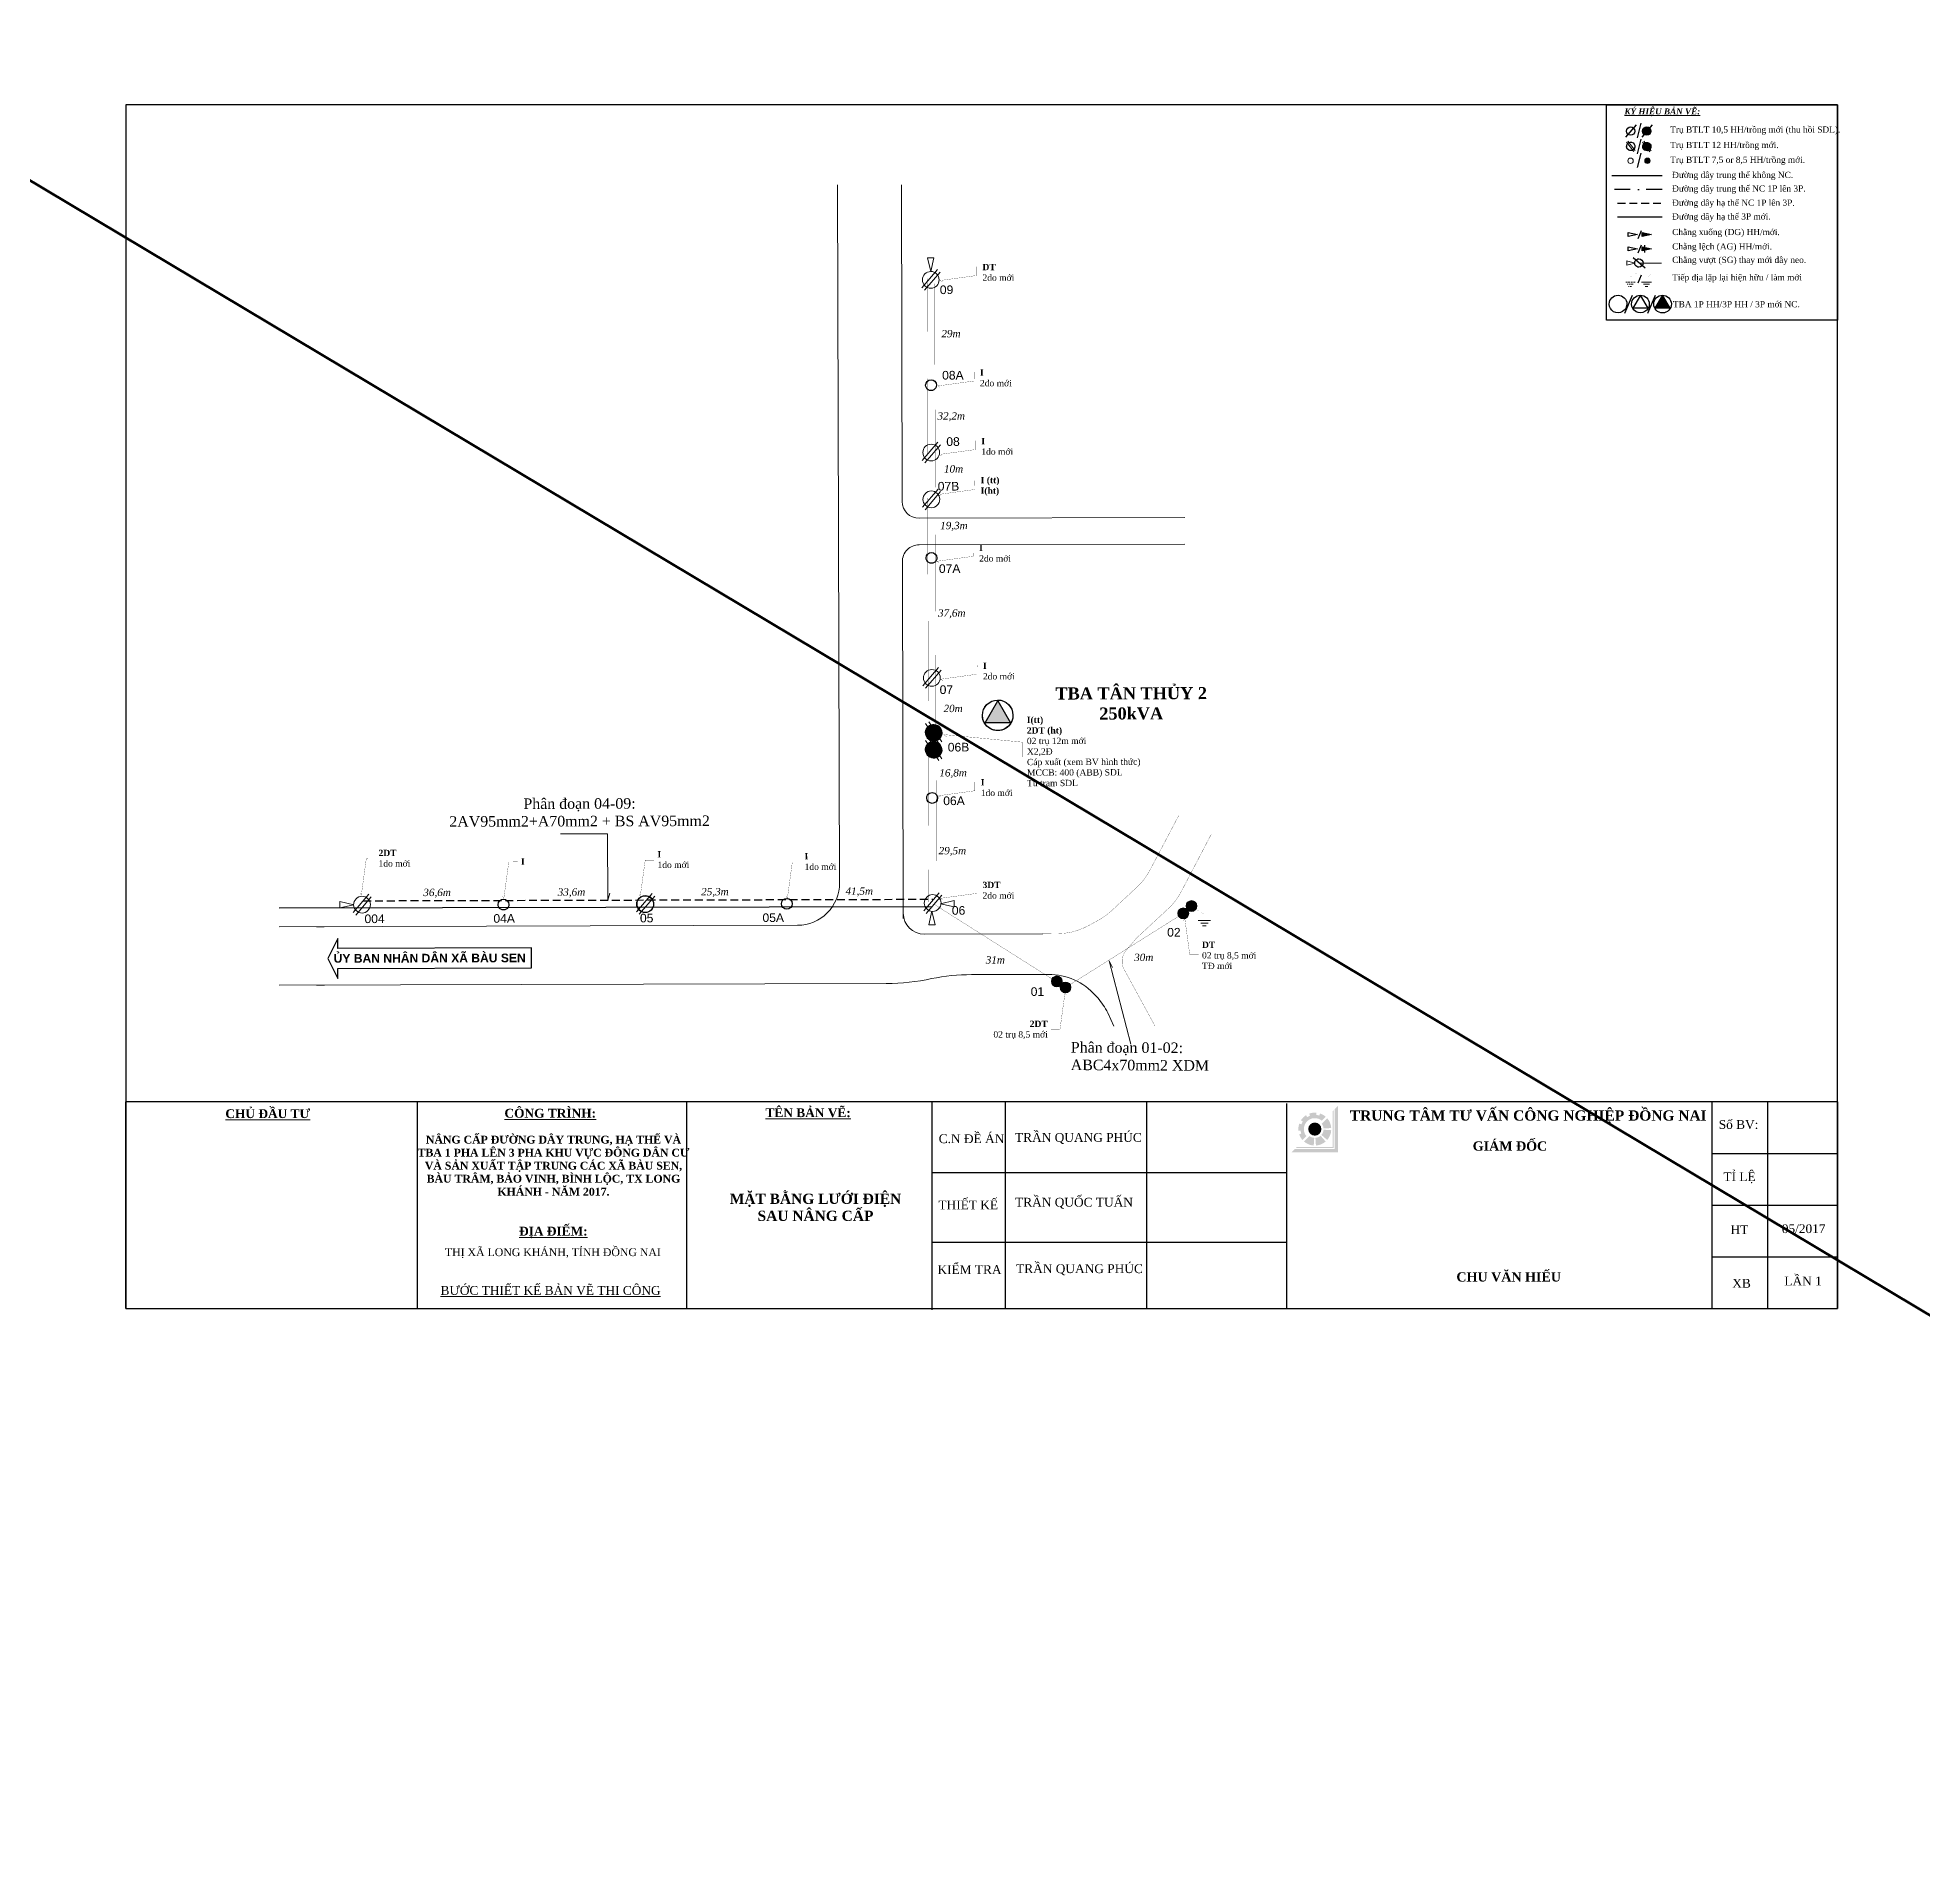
# Model space of a CAD drawing. Header units: metres. Extents: x 429925 to 893472, y 1245258 to 2552490.
# Drawn here: x 438959 to 439854, y 1259848 to 1260705 of the extents above; entities that cross this region are included whole.
import ezdxf

# ---------------------------------------------------------------- set-up
doc = ezdxf.new("R2010")
doc.units = ezdxf.units.M
doc.linetypes.add('DASHDOT', pattern=[1, 0.5, -0.25, 0, -0.25])
doc.linetypes.add('DASHED2', pattern=[0.375, 0.25, -0.125])
doc.layers.add('duong', color=2, linetype='Continuous', lineweight=15)
doc.layers.add('duong bao', color=3, linetype='Continuous', lineweight=13)
doc.layers.add('Khung ten', color=7, linetype='Continuous')
doc.layers.add('KHUNGBANVE', color=6, linetype='Continuous')
doc.styles.add('DAURAO', font='arial.ttf')
doc.styles.get("Standard").update_dxf_attribs({"font": 'arial.ttf'})
doc.styles.add('Unicode', font='times.ttf')
doc.linetypes.add('RAOKEM10', pattern='A,2.5,["x",DAURAO,S=0.75,R=0,X=0,Y=-0.252],2.5', length=5)

# ---------------------------------------------------------------- blocks, each defined once
blk = doc.blocks.new('A$C6542344A')
at = {"color": 9, "linetype": 'Continuous'}
for p, q in [((7.45, 9.82), (0, 1.2)), ((8.7, 8.62), (1.25, 0))]:
    blk.add_line(p, q, dxfattribs=at)
for points in [[(0.3, 4.92, -1), (8.24, 4.92, -1)], [(4.27, 0.95, -1), (4.27, 8.89, -1)]]:
    blk.add_lwpolyline(points, format="xyb", close=True, dxfattribs=at)
blk = doc.blocks.new('A$C16F73B65')
at = {"layer": 'duong bao', "lineweight": 50, "ltscale": 2}
blk.add_hatch(color=2, dxfattribs=at).paths.add_polyline_path([(0, 2.58, 1), (5.16, 2.58, 1)])
at = {"color": 4, "linetype": 'Continuous', "lineweight": 18}
blk.add_lwpolyline([(0, 2.58, -1), (5.16, 2.58, -1)], format="xyb", close=True, dxfattribs=at)
blk = doc.blocks.new('A$C45A47B40')
at = {"layer": 'duong bao', "color": 1, "lineweight": 20, "ltscale": 4}
for p, q in [((1.21, 2.48), (7.13, 2.48)), ((2.41, 1.31), (5.91, 1.31)), ((3.34, 0), (4.99, 0))]:
    blk.add_line(p, q, dxfattribs=at)
at = {"layer": 'duong bao', "color": 1, "lineweight": 20, "ltscale": 4, "const_width": 0.0325}
blk.add_lwpolyline([(0.01, 8.11), (4.17, 5.43), (4.17, 2.48)], dxfattribs=at)
blk = doc.blocks.new('A$C46BF4DDC')
at = {"color": 9, "linetype": 'Continuous'}
blk.add_line((9.9, 11.5), (0, 0), dxfattribs=at)
blk.add_lwpolyline([(0.9, 5.6, -1), (8.8, 5.6, -1)], format="xyb", close=True, dxfattribs=at)
blk = doc.blocks.new('A$C7B825D87')
at = {"layer": 'duong bao', "color": 1, "linetype": 'DASHED2', "lineweight": 20, "ltscale": 4}
for p, q in [((1.2, 2.5), (7.1, 2.5)), ((2.4, 1.3), (5.9, 1.3)), ((3.3, 0), (5, 0))]:
    blk.add_line(p, q, dxfattribs=at)
at = {"layer": 'duong bao', "color": 1, "linetype": 'DASHED2', "lineweight": 20, "ltscale": 4, "const_width": 0.0325}
blk.add_lwpolyline([(0, 8.1), (4.2, 5.4), (4.2, 2.5)], dxfattribs=at)

msp = doc.modelspace()

# ---------------------------------------------------------------- hatches: boundary and pattern name
at = {"layer": 'duong bao', "lineweight": 50, "ltscale": 2}
h = msp.add_hatch(color=256, dxfattribs=at)
h.paths.add_polyline_path([(439715.08, 1260651.16, -1), (439715.85, 1260655.05, -1)], flags=17)
h.paths.add_polyline_path([(439715.85, 1260655.05, 1), (439715.08, 1260651.16, 1)], flags=17)
h = msp.add_hatch(color=256, dxfattribs=at)
edge = h.paths.add_edge_path()
edge.add_ellipse((439723.07, 1260660.37), major_axis=(1.4, 1.4), ratio=1, start_angle=364.08942, end_angle=494.94231)
edge.add_ellipse((439723.07, 1260660.37), major_axis=(1.4, 1.4), ratio=1, start_angle=134.94231, end_angle=184.08942)
edge.add_line((439721.77, 1260658.87), (439724.37, 1260661.87))
edge = h.paths.add_edge_path()
edge.add_ellipse((439723.07, 1260660.37), major_axis=(1.4, 1.4), ratio=1, start_angle=184.08942, end_angle=314.94231)
edge.add_ellipse((439723.07, 1260660.37), major_axis=(1.4, 1.4), ratio=1, start_angle=314.94231, end_angle=364.08942)
edge.add_line((439724.37, 1260661.87), (439721.77, 1260658.87))
h = msp.add_hatch(color=256, dxfattribs=at)
edge = h.paths.add_edge_path()
edge.add_ellipse((439723.07, 1260653.05), major_axis=(1.4, 1.4), ratio=1, start_angle=364.08942, end_angle=494.94231)
edge.add_ellipse((439723.07, 1260653.05), major_axis=(1.4, 1.4), ratio=1, start_angle=134.94231, end_angle=184.08942)
edge.add_line((439721.77, 1260651.55), (439724.37, 1260654.55))
edge = h.paths.add_edge_path()
edge.add_ellipse((439723.07, 1260653.05), major_axis=(1.4, 1.4), ratio=1, start_angle=184.08942, end_angle=314.94231)
edge.add_ellipse((439723.07, 1260653.05), major_axis=(1.4, 1.4), ratio=1, start_angle=314.94231, end_angle=364.08942)
edge.add_line((439724.37, 1260654.55), (439721.77, 1260651.55))
h = msp.add_hatch(color=256, dxfattribs=at)
h.paths.add_polyline_path([(439722.68, 1260651.1, -1), (439723.45, 1260654.99, -1)], flags=17)
h.paths.add_polyline_path([(439723.45, 1260654.99, 1), (439722.68, 1260651.1, 1)], flags=17)
for points in [[(439723.45, 1260654.99, -1), (439722.68, 1260651.1, -1)], [(439725.31, 1260611.36), (439720.92, 1260612.3), (439720.92, 1260610.41)], [(439730.55, 1260582.22), (439727.09, 1260576.23), (439734.01, 1260576.23)], [(439414.89, 1260389.82), (439408.91, 1260379.46), (439420.87, 1260379.46)], [(439385.52, 1260378.53, -1), (439383.37, 1260370.89, -1)], [(439385.52, 1260370.46, -1), (439383.37, 1260362.81, -1)]]:
    msp.add_hatch(color=256, dxfattribs=at).paths.add_polyline_path(points)
h = msp.add_hatch(color=256, dxfattribs=at)
h.paths.add_polyline_path([(439725.31, 1260604.52), (439722.17, 1260605.2), (439722.17, 1260603.84)])
h.paths.add_polyline_path([(439722.17, 1260603.84), (439722.17, 1260605.2), (439720.92, 1260605.47), (439720.92, 1260603.57)])
at = {"layer": 'Khung ten'}
h = msp.add_hatch(color=160, dxfattribs=at)
h.paths.add_polyline_path([(439576.49, 1260197.56), (439574.93, 1260196), (439574.93, 1260177.02), (439555.94, 1260177.02), (439554.38, 1260175.45), (439576.49, 1260175.45)])
h.paths.add_polyline_path([(439574.41, 1260195.48), (439573.88, 1260194.96), (439573.88, 1260178.06), (439556.98, 1260178.06), (439556.46, 1260177.54), (439574.41, 1260177.54)], flags=17)
for color, points in [(160, [(439570.58, 1260192.39, 0.10032), (439567.88, 1260193.93), (439567.56, 1260192.94, 0.055263), (439566.1, 1260193.25), (439566.2, 1260194.29, 0.110865), (439562.8, 1260193.87), (439563.15, 1260192.89, 0.055263), (439561.81, 1260192.23), (439561.25, 1260193.11, 0.110865), (439558.83, 1260190.69), (439559.71, 1260190.13, 0.055263), (439559.05, 1260188.79), (439558.07, 1260189.14, 0.110865), (439557.65, 1260185.74), (439558.69, 1260185.85, 0.055263), (439559, 1260184.38), (439558.01, 1260184.06, 0.10032), (439559.55, 1260181.36), (439561.4, 1260183.21, -0.904534), (439568.73, 1260190.54)]), (1, [(439568.56, 1260186.51, 1), (439562.31, 1260186.51, 1)])]:
    msp.add_hatch(color=color, dxfattribs=at).paths.add_polyline_path(points)
h = msp.add_hatch(color=104, dxfattribs=at)
h.paths.add_polyline_path([(439571.32, 1260191.66), (439568.73, 1260189.06, -0.149436), (439569.59, 1260186.79), (439573.23, 1260187.03, 0.16445)])
h.paths.add_polyline_path([(439573.23, 1260185.99), (439569.59, 1260186.23, -0.16445), (439568.57, 1260183.76), (439571.32, 1260181.36, 0.16445)])
h.paths.add_polyline_path([(439570.58, 1260180.62), (439568.18, 1260183.37, -0.16445), (439565.71, 1260182.35), (439565.96, 1260178.71, 0.16445)])
h.paths.add_polyline_path([(439564.91, 1260178.71), (439565.16, 1260182.35, -0.149436), (439562.88, 1260183.21), (439560.29, 1260180.62, 0.16445)])

# ---------------------------------------------------------------- linework, layer by layer
at = {"color": 7, "linetype": 'Continuous'}
for p, q in [((439720.17, 1260664.08), (439718.54, 1260657.2)), ((439720.17, 1260656.53), (439718.54, 1260649.65)), ((439720.17, 1260649.96), (439718.54, 1260643.08)), ((439719.03, 1260609.46), (439720.62, 1260613.25)), ((439719.03, 1260602.62), (439720.62, 1260606.42)), ((439722.17, 1260602.81), (439722.17, 1260606.23)), ((439722.17, 1260602.81), (439722.17, 1260606.23)), ((439719.03, 1260588.26), (439720.62, 1260592.06)), ((439712.63, 1260573.86), (439716.27, 1260582.56)), ((439723.63, 1260573.86), (439727.27, 1260582.56))]:
    msp.add_line(p, q, dxfattribs=at)
at = {"color": 1, "lineweight": 30, "ltscale": 15}
for p, q in [((439730.34, 1260639.11), (439706.51, 1260639.11)), ((439073.71, 1260291.5), (439383.94, 1260292.29))]:
    msp.add_line(p, q, dxfattribs=at)
at = {"color": 4, "linetype": 'Continuous', "lineweight": 18}
for p, q in [((439339.76, 1260303.33), (439338.86, 1260634.82)), ((439369.5, 1260484.53), (439369.1, 1260634.82)), ((439377.53, 1260476.55), (439503.67, 1260476.89)), ((439377.56, 1260463.97), (439503.71, 1260464.31)), ((439370.04, 1260286.5), (439369.58, 1260455.95)), ((439229.59, 1260326.76), (439207.29, 1260326.7)), ((439319.81, 1260283.28), (439073.66, 1260282.62)), ((439091.35, 1260282.61), (439095.09, 1260282.62)), ((439436.33, 1260279.22), (439380.06, 1260279.07)), ((439361.95, 1260255.61), (439073.73, 1260254.84)), ((439091.35, 1260254.83), (439095.17, 1260254.84)), ((439402.49, 1260259.86), (439437.19, 1260259.95)), ((439437.19, 1260259.95), (439438.9, 1260259.96)), ((439461.34, 1260249.96), (439462.37, 1260248.81)), ((439467.08, 1260241.73), (439470.07, 1260235.46))]:
    msp.add_line(p, q, dxfattribs=at)
at = {"color": 1, "linetype": 'DASHDOT', "lineweight": 30, "ltscale": 15}
msp.add_line((439730.34, 1260632.65), (439706.51, 1260632.65), dxfattribs=at)
at = {"color": 5, "linetype": 'DASHED2', "lineweight": 30, "ltscale": 15}
for p, q in [((439709.17, 1260626.14), (439730.37, 1260626.14)), ((439113.57, 1260294.94), (439383.98, 1260295.67))]:
    msp.add_line(p, q, dxfattribs=at)
at = {"color": 9, "linetype": 'Continuous'}
for p, q in [((439101.46, 1260277.08), (439096.72, 1260267.54)), ((439101.47, 1260272.32), (439101.46, 1260277.08)), ((439193.54, 1260272.56), (439101.47, 1260272.32)), ((439096.72, 1260267.54), (439101.51, 1260258.03)), ((439101.49, 1260262.79), (439193.57, 1260263.04)), ((439101.51, 1260258.03), (439101.49, 1260262.79))]:
    msp.add_line(p, q, dxfattribs=at)
for points in [[(439000.89, 1260101.28), (439813.69, 1260101.28), (439813.69, 1260672.78), (439000.89, 1260672.78)], [(439193.54, 1260272.56), (439101.47, 1260272.32), (439101.46, 1260277.08), (439096.72, 1260267.54), (439101.51, 1260258.03), (439101.49, 1260262.79), (439193.57, 1260263.04)]]:
    msp.add_lwpolyline(points, close=True, dxfattribs=at)
at = {"color": 7, "linetype": 'Continuous'}
for points in [[(439703.98, 1260672.78), (439813.69, 1260672.78), (439813.69, 1260570.63), (439703.98, 1260570.63)], [(439714.27, 1260612.3), (439718.66, 1260611.36), (439714.27, 1260610.41)], [(439720.92, 1260612.3), (439725.31, 1260611.36), (439720.92, 1260610.41)], [(439720.92, 1260612.3), (439725.31, 1260611.36), (439720.92, 1260610.41)], [(439714.27, 1260605.47), (439718.66, 1260604.52), (439714.27, 1260603.57)], [(439720.92, 1260605.47), (439725.31, 1260604.52), (439720.92, 1260603.57)], [(439720.92, 1260605.47), (439725.31, 1260604.52), (439720.92, 1260603.57)], [(439716.62, 1260576.23), (439720.08, 1260582.22), (439723.54, 1260576.23)], [(439727.09, 1260576.23), (439730.55, 1260582.22), (439734.01, 1260576.23)], [(439727.09, 1260576.23), (439730.55, 1260582.22), (439734.01, 1260576.23)], [(439727.09, 1260576.23), (439730.55, 1260582.22), (439734.01, 1260576.23)], [(439408.91, 1260379.46), (439414.89, 1260389.82), (439420.87, 1260379.46)], [(439408.91, 1260379.46), (439414.89, 1260389.82), (439420.87, 1260379.46)], [(439408.91, 1260379.46), (439414.89, 1260389.82), (439420.87, 1260379.46)]]:
    msp.add_lwpolyline(points, close=True, dxfattribs=at)
at = {"color": 9, "linetype": 'Continuous'}
for points in [[(439715.08, 1260651.16, -1), (439715.85, 1260655.05, -1)], [(439717.41, 1260652.72, -1), (439713.52, 1260653.49, -1)], [(439722.68, 1260651.1, -1), (439723.45, 1260654.99, -1)], [(439725.01, 1260652.66, -1), (439721.12, 1260653.43, -1)], [(439385.78, 1260539.76, -1), (439380.62, 1260539.74, -1)], [(439386, 1260457.76, -1), (439380.84, 1260457.74, -1)], [(439386.31, 1260343.76, -1), (439381.15, 1260343.74, -1)], [(439251.43, 1260293.34, -1), (439243.49, 1260293.31, -1)], [(439182.77, 1260293.15, -1), (439177.61, 1260293.14, -1)], [(439317.31, 1260293.51, -1), (439312.15, 1260293.5, -1)]]:
    msp.add_lwpolyline(points, format="xyb", close=True, dxfattribs=at)
at = {"color": 4, "linetype": 'Continuous', "lineweight": 18}
msp.add_lwpolyline([(439714.06, 1260646.28, -1), (439716.64, 1260646.28, -1)], format="xyb", close=True, dxfattribs=at)
for points in [[(439383.06, 1260593.72), (439381.54, 1260600.22), (439384.53, 1260600.23), (439383.06, 1260593.72)], [(439229.68, 1260295.25), (439230.7, 1260298.56), (439229.68, 1260295.25), (439229.59, 1260326.76)], [(439109.06, 1260293.07), (439102.54, 1260294.55), (439102.55, 1260291.56), (439109.06, 1260293.07)], [(439383.64, 1260289.99), (439382.16, 1260283.47), (439385.15, 1260283.48), (439383.64, 1260289.99)], [(439387.63, 1260293.53), (439394.14, 1260292.05), (439394.13, 1260295.04), (439387.63, 1260293.53)], [(439467.77, 1260266.34), (439469.29, 1260263.19), (439467.77, 1260266.34), (439478.09, 1260226.88)]]:
    msp.add_lwpolyline(points, dxfattribs=at)
msp.add_lwpolyline([(439717.35, 1260597.75), (439713.63, 1260596.76), (439713.63, 1260598.75)], close=True, dxfattribs=at)
at = {"color": 1, "lineweight": 30, "ltscale": 15, "const_width": 0.1}
msp.add_lwpolyline([(439382.15, 1260294.28), (439382.01, 1260344.28), (439381.86, 1260401.28), (439381.71, 1260458.28), (439381.57, 1260508.28), (439381.48, 1260540.28), (439381.35, 1260590.28)], dxfattribs=at)
at = {"color": 5, "linetype": 'DASHED2', "lineweight": 30, "ltscale": 15, "const_width": 0.1}
msp.add_lwpolyline([(439385.74, 1260294.09), (439385.61, 1260344.09), (439385.46, 1260401.09), (439385.3, 1260458.09), (439385.17, 1260508.09), (439385.08, 1260540.09), (439384.95, 1260590.09)], dxfattribs=at)
at = {"color": 7, "linetype": 'Continuous'}
for points in [[(439705.22, 1260578.26, -1), (439713.61, 1260578.29, -1)], [(439715.87, 1260578.26, -1), (439724.26, 1260578.29, -1)], [(439726.34, 1260578.26, -1), (439734.73, 1260578.29, -1)], [(439726.34, 1260578.26, -1), (439734.73, 1260578.29, -1)], [(439726.34, 1260578.26, -1), (439734.73, 1260578.29, -1)], [(439422.11, 1260383.04, -1), (439407.61, 1260382.95, -1)], [(439407.61, 1260382.97, -1), (439422.11, 1260383.02, -1)], [(439407.61, 1260382.97, -1), (439422.11, 1260383.02, -1)]]:
    msp.add_lwpolyline(points, format="xyb", close=True, dxfattribs=at)
at = {"color": 4, "linetype": 'Continuous', "lineweight": 18, "const_width": 0.1}
for points in [[(439436.33, 1260279.22), (439443.83, 1260279.34, 0.120614), (439457.63, 1260282.95), (439462.63, 1260285.66, 0.063061), (439468.76, 1260290.06), (439480.97, 1260301.39, 0.085326), (439487.14, 1260309.46), (439500.83, 1260335.42)], [(439489.55, 1260235.46), (439474.88, 1260262.35, -0.310279), (439475.81, 1260271.36), (439480.82, 1260277.26), (439495.82, 1260291.17, 0.085326), (439501.99, 1260299.25), (439516.26, 1260326.51)]]:
    msp.add_lwpolyline(points, format="xyb", dxfattribs=at)
at = {"color": 4, "linetype": 'Continuous', "lineweight": 18}
for centre, radius, start, end in [((439377.5, 1260484.55), 8, 180.15441, 270.15441), ((439377.58, 1260455.97), 8, 90.15441, 180.15441), ((439319.76, 1260303.28), 20, 270.15441, 0.15441), ((439380.03, 1260289.07), 10, 180.15441, 270.15441), ((439361.55, 1260358.24), 102.63, 270.22459, 282.34806), ((439402.76, 1260159.86), 100, 90.15441, 101.10714), ((439438.98, 1260229.96), 30, 41.80716, 90.15441), ((439440, 1260228.81), 30, 25.50628, 41.80716)]:
    msp.add_arc(centre, radius, start, end, dxfattribs=at)
at = {"layer": 'duong bao', "lineweight": 50, "ltscale": 2}
msp.add_line((433711.33, 1263768.71), (448885.03, 1254706.74), dxfattribs=at)
at = {"layer": 'duong bao', "color": 6, "linetype": 'RAOKEM10', "lineweight": 30, "ltscale": 2}
msp.add_line((439709.17, 1260619.64), (439730.37, 1260619.64), dxfattribs=at)
at = {"layer": 'duong bao', "lineweight": 18, "ltscale": 2}
msp.add_line((439729.99, 1260597.7), (439719.4, 1260597.7), dxfattribs=at)
at = {"layer": 'duong bao', "color": 4, "lineweight": 15, "ltscale": 2, "const_width": 0.1}
for points in [[(439388.61, 1260588.76), (439387.58, 1260589.45), (439404.82, 1260591.81), (439404.83, 1260596.02)], [(439387.42, 1260538.68), (439386.39, 1260539.36), (439403.63, 1260541.72), (439403.64, 1260545.94)], [(439388.06, 1260506.14), (439387.04, 1260506.82), (439404.27, 1260509.18), (439404.29, 1260513.4)], [(439387.73, 1260487.15), (439386.71, 1260487.84), (439403.94, 1260490.2), (439403.96, 1260494.41)], [(439387.04, 1260455.44), (439386.02, 1260456.13), (439403.25, 1260458.49), (439403.27, 1260462.7)], [(439388.83, 1260399.45), (439387.81, 1260400.14), (439405.04, 1260402.5), (439405.06, 1260406.71)], [(439390.7, 1260372.65), (439389.31, 1260373.85), (439426.43, 1260370.25), (439426.54, 1260362.05)], [(439387.79, 1260344.13), (439386.77, 1260344.81), (439404, 1260347.17), (439404.02, 1260351.39)], [(439112.01, 1260298.68), (439112.69, 1260297.66), (439115.05, 1260314.89), (439119.27, 1260314.91)], [(439179.68, 1260297.15), (439180.36, 1260296.13), (439182.72, 1260313.36), (439186.94, 1260313.38)], [(439244.45, 1260298.03), (439245.13, 1260297.01), (439247.49, 1260314.24), (439251.71, 1260314.26)], [(439314.31, 1260297.12), (439314.99, 1260296.1), (439317.35, 1260313.33), (439321.57, 1260313.35)], [(439388.63, 1260295.4), (439387.61, 1260296.08), (439404.84, 1260298.44), (439404.86, 1260302.66)], [(439503.02, 1260285.46), (439503.7, 1260286.48), (439506.06, 1260269.25), (439510.28, 1260269.23)], [(439447.47, 1260250.07), (439446.79, 1260251.09), (439444.43, 1260233.86), (439440.21, 1260233.84)]]:
    msp.add_lwpolyline(points, dxfattribs=at)
at = {"layer": 'duong bao', "color": 6, "linetype": 'RAOKEM10', "lineweight": 30, "ltscale": 2, "const_width": 0.1}
msp.add_lwpolyline([(439384.67, 1260293.26), (439447.07, 1260253.78), (439502.97, 1260288.95)], dxfattribs=at)
at = {"layer": 'KHUNGBANVE', "color": 2}
for p, q in [((439000.89, 1260101.28), (439000.89, 1260199.44)), ((439813.69, 1260199.44), (439000.89, 1260199.44)), ((439139.38, 1260101.72), (439139.38, 1260199.58)), ((439267.23, 1260101.28), (439267.23, 1260199.44)), ((439383.68, 1260100.76), (439383.68, 1260199.44)), ((439418.58, 1260100.98), (439418.58, 1260199.44)), ((439485.66, 1260101.28), (439485.66, 1260199.14)), ((439552.12, 1260101.28), (439552.12, 1260198.62)), ((439754.05, 1260101.06), (439754.05, 1260199.44)), ((439780.56, 1260101.06), (439780.56, 1260199.44)), ((439813.69, 1260199.44), (439813.69, 1260101.28)), ((439813.69, 1260174.84), (439754.05, 1260174.84)), ((439552.12, 1260165.8), (439383.68, 1260165.8)), ((439813.69, 1260150.25), (439754.05, 1260150.25)), ((439552.12, 1260132.73), (439383.68, 1260132.73)), ((439813.69, 1260125.65), (439754.05, 1260125.65)), ((439000.89, 1260101.28), (439813.69, 1260101.28))]:
    msp.add_line(p, q, dxfattribs=at)

# ---------------------------------------------------------------- block references
at = {"color": 4, "linetype": 'Continuous', "lineweight": 18, "yscale": 0.5, "zscale": 0.5}
for p, xscale, rotation in [((439712.99, 1260657.57), 0.5000000000041764, 359.9423113320694), ((439720.64, 1260657.57), 0.5000000000041764, 359.9423113320694), ((439716.53, 1260600.18), 0.5000000000211088, 269.9863334116617)]:
    msp.add_blockref('A$C46BF4DDC', p, dxfattribs=dict(at, xscale=xscale, rotation=rotation))
at = {"layer": 'duong bao', "lineweight": 50, "ltscale": 2, "xscale": 0.4999999999677948, "yscale": 0.5, "zscale": 0.5, "rotation": 78.73382310779768}
for p in [(439717.46, 1260650.53), (439725.06, 1260650.47)]:
    msp.add_blockref('A$C6542344A', p, dxfattribs=at)
at = {"layer": 'duong bao', "lineweight": 50, "ltscale": 2}
for name, p, xscale, yscale, zscale in [('A$C16F73B65', (439722.09, 1260644.99), 0.5, 0.5, 0.5), ('A$C7B825D87', (439718.44, 1260586.61), -0.8000000000029104, 0.7999999999883585, 0.8), ('A$C45A47B40', (439726.21, 1260586.63), -0.8000000000029104, 0.7999999999883585, 0.8)]:
    msp.add_blockref(name, p, dxfattribs=dict(at, xscale=xscale, yscale=yscale, zscale=zscale))
for p, rotation in [((439378.81, 1260584.82), 0.1544108871282421), ((439379.03, 1260502.82), 0.1544108871282421), ((439379.09, 1260480.6), 0.1544108871282421), ((439379.32, 1260395.82), 0.1544108871282421), ((439388.03, 1260369.26), 74.28804284751097), ((439388.03, 1260361.19), 74.28804284751097), ((439108.76, 1260288.15), 0.1544108871282421), ((439243.3, 1260288.51), 0.1544108871282421), ((439379.71, 1260288.93), 0.1544108871282421)]:
    msp.add_blockref('A$C6542344A', p, dxfattribs=dict(at, rotation=rotation))
for name, p in [('A$C16F73B65', (439500.39, 1260286.37)), ('A$C16F73B65', (439504.28, 1260289.84)), ('A$C45A47B40', (439508.84, 1260283.03)), ('A$C16F73B65', (439440.34, 1260254.06)), ('A$C16F73B65', (439444.49, 1260251.2))]:
    msp.add_blockref(name, p, dxfattribs=at)

# ---------------------------------------------------------------- texts
at = {"color": 4, "linetype": 'Continuous', "lineweight": 18, "insert": (439730.44, 1260669.31), "char_height": 2.867, "width": 49.2057, "attachment_point": 5}
msp.add_mtext('\\C7;\\fTimes New Roman|b1|i1|;\\H2.8669647164643;\\LKÝ HIỆU BẢN VẼ\\l\\L:\\l', dxfattribs=at)
at = {"char_height": 2.9352, "attachment_point": 4}
for s, insert, width in [('{\\fTimes New Roman|b0|i0|c0|p18;\\C7;Trụ BTLT 10,5 HH/trồng mới (thu hồi SDL).}', (439734.18, 1260660.65), 78.7288), ('{\\fTimes New Roman|b0|i0|c0|p18;\\C7;Trụ BTLT 12 HH/trồng mới.}', (439734.18, 1260653.32), 78.7288), ('{\\fTimes New Roman|b0|i0|c0|p18;\\C7;Trụ BTLT 7,5 or 8,5 HH/trồng mới.}', (439734.18, 1260646.29), 78.7288), ('{\\fTimes New Roman|b0|i0|c0|p18;\\H1x;\\C7;Đường dây trung thế không NC.}', (439735.11, 1260639.11), 60.7348), ('{\\fTimes New Roman|b0|i0|c0|p18;\\C7;Đường dây trung thế NC 1P lên 3P.}', (439735.11, 1260632.65), 65.0554), ('{\\fTimes New Roman|b0|i0|c0|p18;\\C7;Đường dây hạ thế NC 1P lên 3P.}', (439735.11, 1260625.89), 69.8685), ('{\\fTimes New Roman|b0|i0|c0|p18;\\C7;Đường dây hạ thế 3P mới.}', (439735.11, 1260619.39), 69.8685), ('{\\fTimes New Roman|b0|i0|c0|p18;\\C7;Chằng xuống (DG) HH/mới.}', (439735.11, 1260611.99), 67.094), ('{\\fTimes New Roman|b0|i0|c0|p18;\\C7;Chằng lệch (AG) HH/mới.}', (439735.11, 1260605.15), 67.094), ('{\\fTimes New Roman|b0|i0|c0|p18;\\C7;Chằng vượt (SG) thay mới dây neo.}', (439735.11, 1260598.78), 67.094), ('{\\fTimes New Roman|b0|i0|c0|p18;\\C7;Tiếp địa lặp lại hiện hữu / làm mới}', (439735.09, 1260590.48), 67.094), ('{\\fTimes New Roman|b0|i0|c0|p18;\\C7;TBA 1P HH/3P HH / 3P mới NC.}', (439735.48, 1260578.18), 74)]:
    msp.add_mtext(s, dxfattribs=dict(at, insert=insert, width=width))
at = {"color": 4, "linetype": 'Continuous', "lineweight": 18}
for s, insert, char_height, width, attachment_point, rotation in [('{\\fTimes New Roman|b1|i0|c0|p18;\\C7;DT\\P\\fTimes New Roman|b0|i0|c0|p18;2do mới}', (439407.62, 1260593.31), 3, 24.4669, 4, 359.90031), ('{\\fTimes New Roman|b0|i1|c0|p18;\\C7;29m}', (439392.68, 1260564.2), 3.5, 22.4014, 5, 0.15441), ('{\\fTimes New Roman|b1|i0|c0|p18;\\C7;I\\P\\fTimes New Roman|b0|i0|c0|p18;2do mới}', (439406.43, 1260543.22), 3, 24.4669, 4, 359.90031), ('{\\fTimes New Roman|b0|i1|c0|p18;\\C7;32,2m}', (439392.79, 1260524.75), 3.5, 22.4014, 5, 0.15441), ('{\\fTimes New Roman|b1|i0|c0|p18;\\C7;I\\P\\fTimes New Roman|b0|i0|c0|p18;1do mới}', (439407.08, 1260510.68), 3, 24.4669, 4, 359.90031), ('{\\fTimes New Roman|b0|i1|c0|p18;\\C7;10m}', (439393.9, 1260499.98), 3.5, 22.4014, 5, 0.15441), ('{\\fTimes New Roman|b1|i0|c0|p18;\\C7;I (tt)\\PI(ht)}', (439406.75, 1260491.7), 3, 24.4669, 4, 359.90031), ('{\\fTimes New Roman|b0|i1|c0|p18;\\C7;19,3m}', (439394.07, 1260472.7), 3.5, 22.4014, 5, 0.15441), ('{\\fTimes New Roman|b1|i0|c0|p18;\\C7;I\\P\\fTimes New Roman|b0|i0|c0|p18;2do mới}', (439406.06, 1260459.99), 3, 24.4669, 4, 359.90031), ('{\\fTimes New Roman|b0|i1|c0|p18;\\C7;37,6m}', (439393.04, 1260431.16), 3.5, 22.4014, 5, 0.15441), ('{\\fTimes New Roman|b1|i0|c0|p18;\\C7;I\\P\\fTimes New Roman|b0|i0|c0|p18;2do mới}', (439407.85, 1260404), 3, 24.4669, 4, 359.90031), ('{\\fTimes New Roman|b0|i1|c0|p18;\\C7;20m}', (439393.67, 1260386.22), 3.5, 22.4014, 5, 0.15441), ('{\\fTimes New Roman|b1|i0|c0|p18;\\C7;I(tt)\\P2DT (ht)\\P\\fTimes New Roman|b0|i0|c0|p18;02 trụ 12m mới\\PX2,2Đ\\PCáp xuất (xem BV hình thức)\\PMCCB: 400 (ABB) SDL\\PTủ trạm SDL}', (439428.73, 1260365.43), 3, 71.5508, 4, 0.17667), ('{\\fTimes New Roman|b0|i1|c0|p18;\\C7;16,8m}', (439393.67, 1260355.3), 3.5, 22.4014, 5, 0.15441), ('{\\fTimes New Roman|b1|i0|c0|p18;\\C7;I\\P\\fTimes New Roman|b0|i0|c0|p18;1do mới}', (439406.81, 1260348.67), 3, 24.4669, 4, 359.90031), ('{\\fTimes New Roman|b1|i0|c0|p18;\\C7;2DT\\P\\fTimes New Roman|b0|i0|c0|p18;1do mới}', (439120.85, 1260315.13), 3, 24.4669, 4, 0.09969), ('{\\fTimes New Roman|b1|i0|c0|p18;\\C7;I}', (439188.52, 1260313.59), 3, 24.4669, 4, 0.09969), ('{\\fTimes New Roman|b1|i0|c0|p18;\\C7;I\\P\\fTimes New Roman|b0|i0|c0|p18;1do mới}', (439253.29, 1260314.48), 3, 24.4669, 4, 0.09969), ('{\\fTimes New Roman|b1|i0|c0|p18;\\C7;I\\P\\fTimes New Roman|b0|i0|c0|p18;1do mới}', (439323.16, 1260313.56), 3, 24.4669, 4, 0.09969), ('{\\fTimes New Roman|b0|i1|c0|p18;\\C7;29,5m}', (439393.34, 1260318.33), 3.5, 22.4014, 5, 0.15441), ('{\\fTimes New Roman|b0|i1|c0|p18;\\C7;36,6m}', (439148.67, 1260298.51), 3.5, 22.4014, 5, 0.15441), ('{\\fTimes New Roman|b0|i1|c0|p18;\\C7;33,6m}', (439212.48, 1260298.68), 3.5, 22.4014, 5, 0.15441), ('{\\fTimes New Roman|b0|i1|c0|p18;\\C7;25,3m}', (439280.58, 1260298.86), 3.5, 22.4014, 5, 0.15441), ('{\\fTimes New Roman|b0|i1|c0|p18;\\C7;41,5m}', (439349.11, 1260299.11), 3.5, 22.4014, 5, 0.15441), ('{\\fTimes New Roman|b1|i0|c0|p18;\\C7;3DT\\P\\fTimes New Roman|b0|i0|c0|p18;2do mới}', (439407.65, 1260299.94), 3, 24.4669, 4, 359.90031), ('{\\fTimes New Roman|b0|i1|c0|p18;\\C7;30m}', (439484.2, 1260268.04), 3.5, 22.4014, 5, 0.15441), ('{\\fTimes New Roman|b1|i0|c0|p18;\\C7;DT\\P\\fTimes New Roman|b0|i0|c0|p18;02 trụ 8,5 mới\\PTĐ mới}', (439511.86, 1260269.01), 3, 28.6384, 4, 359.90031), ('{\\fTimes New Roman|b0|i1|c0|p18;\\C7;31m}', (439413.73, 1260266.86), 3.5, 22.4014, 5, 0.15441), ('{\\fTimes New Roman|b1|i0|c0|p18;\\C7;2DT\\P\\fTimes New Roman|b0|i0|c0|p18;02 trụ 8,5 mới}', (439438.63, 1260233.63), 3, 28.6622, 6, 0.09969), ('{\\fTimes New Roman|b0|i0|c0|p18;\\C7;Phân đoạn 01-02:\\PABC4x70mm2 XDM}', (439449.56, 1260221.17), 5, 150.7075, 4, 359.72198)]:
    msp.add_mtext(s, dxfattribs=dict(at, insert=insert, char_height=char_height, width=width, attachment_point=attachment_point, rotation=rotation))
at = {"attachment_point": 5, "rotation": 0.15441}
for s, insert, char_height, width in [('{\\fArial Unicode MS|b0|i0|c238|p34;\\C7;0\\fArial Unicode MS|b0|i0|c0|p34;9}', (439390.58, 1260585.03), 4.1093, 12.7), ('{\\fArial Unicode MS|b0|i0|c238|p34;\\C7;0\\fArial Unicode MS|b0|i0|c0|p34;8A}', (439393.57, 1260544.45), 4.1093, 12.7), ('{\\fArial Unicode MS|b0|i0|c238|p34;\\C7;0\\fArial Unicode MS|b0|i0|c0|p34;8}', (439393.65, 1260512.94), 4.1093, 12.7), ('{\\fArial Unicode MS|b0|i0|c238|p34;\\C7;0\\fArial Unicode MS|b0|i0|c0|p34;7B}', (439391.49, 1260491.74), 4.1093, 12.7), ('{\\fArial Unicode MS|b0|i0|c238|p34;\\C7;0\\fArial Unicode MS|b0|i0|c0|p34;7A}', (439392.05, 1260452.62), 4.1093, 12.7), ('{\\fArial Unicode MS|b0|i0|c238|p34;\\C7;0\\fArial Unicode MS|b0|i0|c0|p34;7}', (439390.49, 1260395.15), 4.1093, 12.7), ('{\\fTimes New Roman|b1|i0|c0|p18;\\C7;TBA TÂN THỦY 2 250kVA}', (439478.25, 1260388.59), 5.7341, 87), ('{\\fArial Unicode MS|b0|i0|c238|p34;\\C7;0\\fArial Unicode MS|b0|i0|c0|p34;6B}', (439396.25, 1260367.84), 4.1093, 12.7), ('{\\fTimes New Roman|b0|i0|c0|p18;\\C7;Phân đoạn 04-09:\\P2AV95mm2+A70mm2 + BS AV95mm2}', (439216.31, 1260336.87), 5, 138.1602), ('{\\fArial Unicode MS|b0|i0|c238|p34;\\C7;0\\fArial Unicode MS|b0|i0|c0|p34;6A}', (439394.11, 1260342.39), 4.1093, 12.7), ('{\\fArial Unicode MS|b0|i0|c0|p34;\\C7;0\\fArial Unicode MS|b0|i0|c238|p34;04}', (439118.98, 1260286.37), 4.1093, 12.7), ('{\\fArial Unicode MS|b0|i0|c238|p34;\\C7;04\\fArial Unicode MS|b0|i0|c0|p34;A}', (439180.51, 1260286.53), 4.1093, 12.7), ('{\\fArial Unicode MS|b0|i0|c238|p34;\\C7;0\\fArial Unicode MS|b0|i0|c0|p34;5}', (439248.18, 1260286.71), 4.1093, 12.7), ('{\\fArial Unicode MS|b0|i0|c238|p34;\\C7;0\\fArial Unicode MS|b0|i0|c0|p34;5A}', (439308.28, 1260286.88), 4.1093, 12.7), ('{\\fArial Unicode MS|b0|i0|c238|p34;\\C7;0\\fArial Unicode MS|b0|i0|c0|p34;6}', (439396.28, 1260290.33), 4.1093, 12.7), ('{\\fArial Unicode MS|b0|i0|c238|p34;\\C7;0\\fArial Unicode MS|b0|i0|c0|p34;2}', (439498.52, 1260279.94), 4.1093, 12.7), ('\\C7;\\fArial Unicode MS|b1|i0|;\\H4.1092942200601;ỦY BAN NHÂN DÂN XÃ BÀU SEN', (439145.14, 1260267.67), 4.1093, 96.8375), ('{\\fArial Unicode MS|b0|i0|c238|p34;\\C7;0\\fArial Unicode MS|b0|i0|c0|p34;1}', (439433.72, 1260251.78), 4.1093, 12.7)]:
    msp.add_mtext(s, dxfattribs=dict(at, insert=insert, char_height=char_height, width=width))
at = {"layer": 'duong', "attachment_point": 2, "style": 'Unicode'}
for s, insert, char_height, width in [('{\\fTimes New Roman|b1|i0|c0|p18;\\LCHỦ ĐẦU TƯ}', (439068.25, 1260195.95), 4.1939, 338.0455), ('{\\fTimes New Roman|b1|i0|c0|p18;\\LCÔNG TRÌNH:}', (439202.39, 1260196.15), 4.1939, 338.0455), ('{\\fTimes New Roman|b1|i0|c0|p18;\\LTÊN BẢN VẼ:}', (439324.85, 1260196.39), 4.1939, 338.0455), ('{\\fTimes New Roman|b1|i0|c0|p18;TRUNG TÂM TƯ VẤN CÔNG NGHIỆP ĐỒNG NAI}', (439666.76, 1260195.41), 4.8561, 338.0455), ('Số BV:', (439766.64, 1260190.81), 4.194, 338.0455), ('{\\fTimes New Roman|b1|i0|c0|p18;NÂNG CẤ\\fTimes New Roman|b1|i0|c163|p18;P ĐƯ\\fTimes New Roman|b1|i0|c0|p18;ỜNG DÂY TRUNG, HẠ THẾ VÀ TBA 1 PHA LÊN 3 PHA KHU VỰ\\fTimes New Roman|b1|i0|c163|p18;C ĐÔNG DÂN CƯ VÀ S\\fTimes New Roman|b1|i0|c0|p18;ẢN XUẤT TẬP TRUNG CÁC XÃ BÀU SEN, BÀU TRÂM, BẢO VINH, BÌNH LỘ\\fTimes New Roman|b1|i0|c163|p18;C, TX LONG KHÁNH - NĂM \\fTimes New Roman|b1|i0|c0|p18;2017.}', (439203.93, 1260183.37), 3.70861, 130.2593), ('C.N ĐỀ ÁN', (439402.42, 1260184.05), 4.194, 338.0455), ('TRẦN QUANG PHÚC', (439453.18, 1260184.65), 4.1939, 338.0455), ('{\\fTimes New Roman|b1|i0|c0|p18;GIÁM ĐỐC}', (439658.09, 1260180.68), 4.4146, 338.0455), ('TỈ LỆ', (439767.11, 1260166.02), 4.194, 338.0455), ('{\\fTimes New Roman|b1|i0|c163|p18;MẶT \\fTimes New Roman|b1|i0|c0|p18;BẰNG\\fTimes New Roman|b1|i0|c163|p18; \\fTimes New Roman|b1|i0|c0|p18;LƯỚI ĐIỆN SAU NÂNG CẤP}', (439328.34, 1260155.87), 4.85606, 83.9957), ('THIẾT KẾ', (439400.89, 1260152.6), 4.194, 338.0455), ('TRẦN QUỐC TUẤN', (439451.09, 1260153.9), 4.1939, 338.0455), ('{\\fTimes New Roman|b1|i0|c0|p18;\\LĐỊA ĐIẾM:}', (439203.85, 1260140.15), 4.1939, 128.0996), ('HT', (439767.08, 1260140.85), 4.194, 338.0455), ('05/2017', (439797.55, 1260141.34), 4.194, 338.0455), ('THỊ XÃ LONG KHÁNH, TỈNH ĐỒNG NAI', (439203.65, 1260129.93), 3.7086, 129.5413), ('KIỂM TRA', (439401.47, 1260121.89), 4.194, 338.0455), ('TRẦN QUANG PHÚC', (439453.69, 1260122.34), 4.1939, 338.0455), ('{\\fTimes New Roman|b1|i0|c0|p18;CHU VĂN HIẾU}', (439657.49, 1260118.54), 4.4146, 338.0455), ('LẦN 1', (439797.28, 1260116.46), 4.194, 338.0455), ('{\\LBƯỚC THIẾT KẾ BẢN VẼ THI CÔNG}', (439202.57, 1260112.01), 4.1939, 338.0455), ('XB', (439768.06, 1260115.4), 4.194, 338.0455)]:
    msp.add_mtext(s, dxfattribs=dict(at, insert=insert, char_height=char_height, width=width))

doc.saveas('drawing.dxf')
